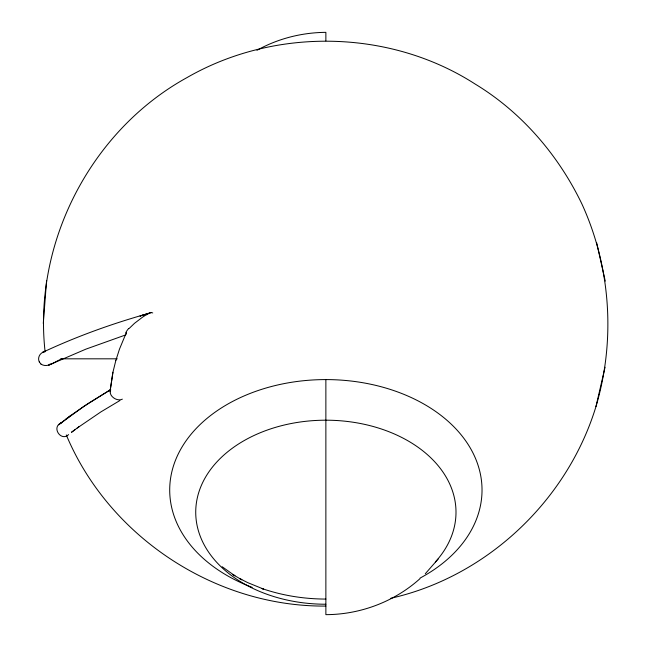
<?xml version="1.0" encoding="UTF-8"?>
<svg xmlns="http://www.w3.org/2000/svg" width="647" height="647" viewBox="0 0 647 647"><rect width="100%" height="100%" fill="white"/><g stroke="black" fill="none" stroke-linecap="round" stroke-linejoin="round"><path stroke-width="0.97" d="M110.686 389.834C108.017 395.818 117.075 401.989 122.364 399.159M39.289 361.891C37.105 357.589 40.308 352.065 45.096 351.725C32.965 242.884 90.904 130.516 186.934 77.624C274.668 27.061 389.817 29.115 475.084 84.013C521.652 112.214 558.45 155.159 581.952 204.072C610.825 267.203 615.693 340.079 595.952 406.607C567.225 500.641 486.908 576.614 390.788 598.281M46.592 280.442L43.284 323.5M110.119 390.788L112.926 372.276L115.845 360.428M110.014 391.767L112.926 372.251M126.27 332.598L126.278 334.167M595.952 406.607L605.05 367.221M115.821 360.533L119.469 349.162L126.076 333.254M438.245 558.927L425.297 573.743M129.004 328.611L134.495 323.322L142.421 317.273A29.39 10.441 -25.6 0 1 145.235 315.437C147.379 314.677 150.444 311.49 152.732 312.93M419.952 578.701C394.395 601.726 360.233 614.593 325.87 614.65L325.87 379.563M60.85 423.138L61.133 422.912C51.064 427.157 61.101 442.055 68.639 434.582M50.231 363.946L48.719 365.11L85.865 349.154L125.615 334.944M110.637 389.623L83.689 406.478L58.602 424.804L70.911 415.374L87.96 403.655M75.376 429.39L71.477 432.301L79.346 426.446M65.735 419.288L67.814 417.663M68.768 416.959L71.105 415.317M77.211 428.031L100.924 411.88L119.921 400.517M88.704 403.162L110.483 389.753M256.964 50.296C277.943 38.585 301.866 32.528 325.87 32.35L325.87 40.858M45.015 351.224L42.467 352.437C76.896 336.294 112.804 323.403 149.425 313.188L140.019 316.043L151.463 312.509M62.783 358.729C55.674 360.387 48.379 368.774 40.996 364.132M60.664 358.818L117.269 358.818M325.87 599.073C304.195 599.017 282.488 595.62 261.978 588.527L263.475 589.061L247.696 582.623L239.9 578.669L241.849 579.809L232.847 574.568L234.95 575.806L222.172 566.732M325.87 606.077C215.386 607.007 108.939 536.881 66.285 434.938M39.265 361.899L41.02 364.124M605.252 281.105L596.696 242.851M252.201 587.379A156.162 110.427 0 0 1 200.166 424.489A156.162 110.427 0 0 1 435.609 411.452A156.162 110.427 0 0 1 420.065 578.086M325.862 604.233A130.136 92.02 0 0 1 198.079 494.801A130.136 92.02 0 0 1 374.225 426.785A130.136 92.02 0 0 1 435.35 561.952M125.841 332.712A24.319 9.656 -23.8 0 1 128.559 328.644"/></g></svg>
